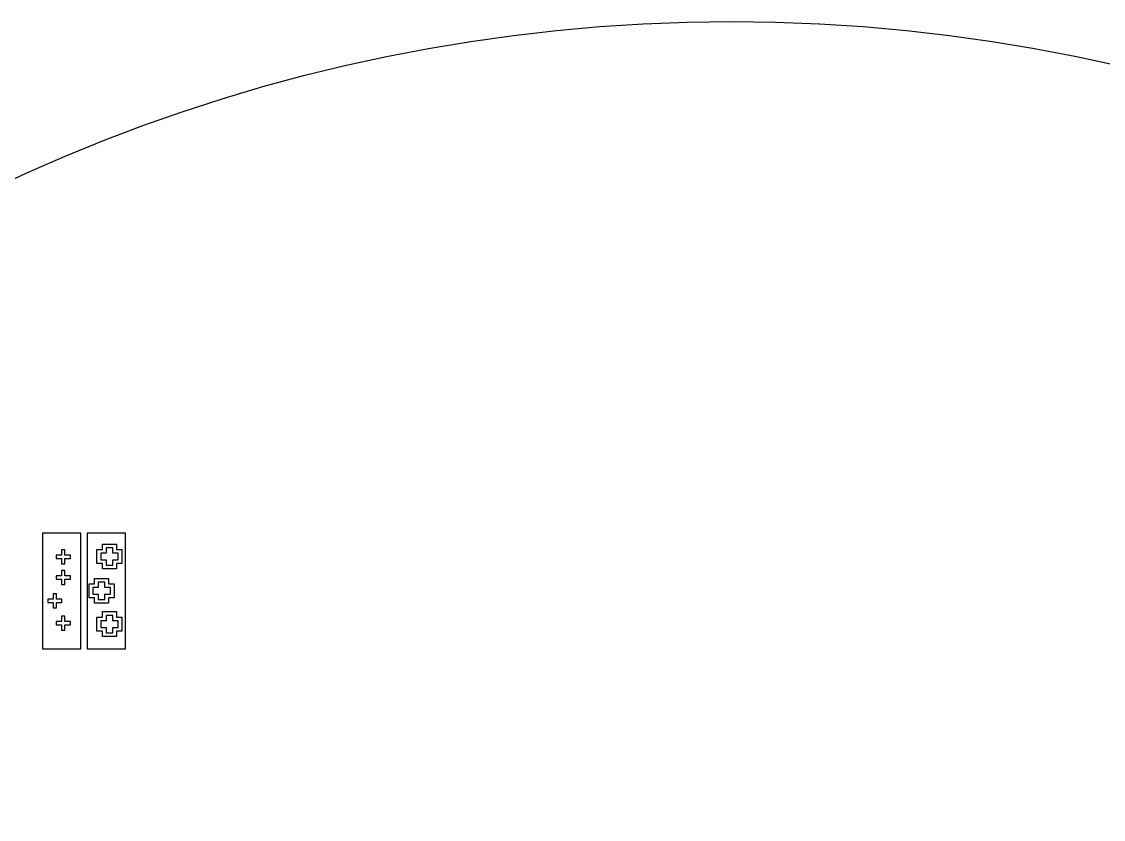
# Model space of a CAD drawing. Header units: millimetres. Extents: x 11250 to 361842, y 8473 to 110473.
# Drawn here: x 41106 to 73330, y 86727 to 110473 of the extents above; entities that cross this region are included whole.
import ezdxf

# ---------------------------------------------------------------- set-up
doc = ezdxf.new("R2010")
doc.units = ezdxf.units.MM
doc.layers.add('CLEAR', color=140, linetype='Continuous')
doc.layers.add('OPAQUE', color=10, linetype='Continuous')

msp = doc.modelspace()

# ---------------------------------------------------------------- linework, layer by layer
at = {"layer": 'CLEAR'}
for points in [[(42868, 91803), (42868, 95243), (41727, 95243), (41727, 91803)], [(44199, 91803), (44199, 95243), (43058, 95243), (43058, 91803)], [(42398, 94591), (42398, 94751), (42298, 94751), (42298, 94591), (42138, 94591), (42138, 94491), (42298, 94491), (42298, 94331), (42398, 94331), (42398, 94491), (42558, 94491), (42558, 94591)], [(44091, 94343), (43931, 94343), (43931, 94183), (43511, 94183), (43511, 94343), (43351, 94343), (43351, 94763), (43511, 94763), (43511, 94923), (43931, 94923), (43931, 94763), (44091, 94763), (44091, 94343)], [(43821, 94653), (43821, 94813), (43621, 94813), (43621, 94653), (43461, 94653), (43461, 94453), (43621, 94453), (43621, 94293), (43821, 94293), (43821, 94453), (43981, 94453), (43981, 94653)], [(42398, 93980), (42398, 94140), (42298, 94140), (42298, 93980), (42138, 93980), (42138, 93880), (42298, 93880), (42298, 93720), (42398, 93720), (42398, 93880), (42558, 93880), (42558, 93980)], [(43859, 93318), (43699, 93318), (43699, 93158), (43279, 93158), (43279, 93318), (43119, 93318), (43119, 93738), (43279, 93738), (43279, 93898), (43699, 93898), (43699, 93738), (43859, 93738), (43859, 93318)], [(43589, 93628), (43589, 93788), (43389, 93788), (43389, 93628), (43229, 93628), (43229, 93428), (43389, 93428), (43389, 93268), (43589, 93268), (43589, 93428), (43749, 93428), (43749, 93628)], [(42147, 93279), (42147, 93439), (42047, 93439), (42047, 93279), (41887, 93279), (41887, 93179), (42047, 93179), (42047, 93019), (42147, 93019), (42147, 93179), (42307, 93179), (42307, 93279)], [(44091, 92330), (43931, 92330), (43931, 92170), (43511, 92170), (43511, 92330), (43351, 92330), (43351, 92750), (43511, 92750), (43511, 92910), (43931, 92910), (43931, 92750), (44091, 92750), (44091, 92330)], [(42398, 92617), (42398, 92777), (42298, 92777), (42298, 92617), (42138, 92617), (42138, 92517), (42298, 92517), (42298, 92357), (42398, 92357), (42398, 92517), (42558, 92517), (42558, 92617)], [(43821, 92640), (43821, 92800), (43621, 92800), (43621, 92640), (43461, 92640), (43461, 92440), (43621, 92440), (43621, 92280), (43821, 92280), (43821, 92440), (43981, 92440), (43981, 92640)]]:
    msp.add_lwpolyline(points, close=True, dxfattribs=at)
at = {"layer": 'OPAQUE'}
msp.add_circle((62250, 59473), 51000, dxfattribs=at)

doc.saveas('drawing.dxf')
